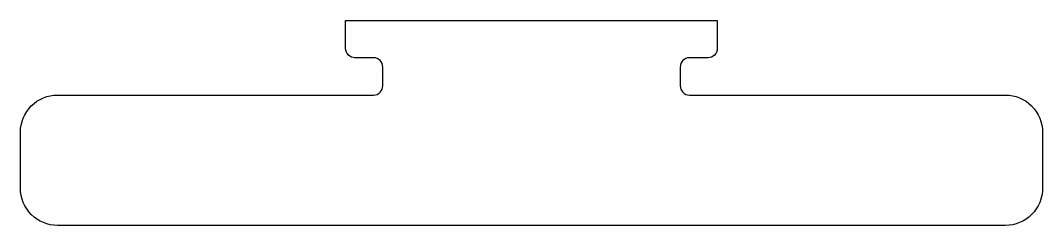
# Model space of a CAD drawing. Extents: x 811.7 to 866.7, y 768.4 to 779.4.
import ezdxf

# ---------------------------------------------------------------- set-up
doc = ezdxf.new("R2010")
doc.units = 0
doc.layers.get('0').update_dxf_attribs({"linetype": 'CONTINUOUS'})

msp = doc.modelspace()

# ---------------------------------------------------------------- linework, layer by layer
msp.add_lwpolyline([(830.714, 777.422), (829.714, 777.422, -0.414214), (829.214, 777.922), (829.214, 779.422), (849.214, 779.422), (849.214, 777.922, -0.414214), (848.714, 777.422), (847.714, 777.422, 0.414214), (847.214, 776.922), (847.214, 775.922, 0.414214), (847.714, 775.422), (864.714, 775.422, -0.414214), (866.714, 773.422), (866.714, 770.422, -0.414214), (864.714, 768.422), (813.714, 768.422, -0.414214), (811.714, 770.422), (811.714, 773.422, -0.414214), (813.714, 775.422), (830.714, 775.422, 0.414214), (831.214, 775.922), (831.214, 776.922, 0.414214)], format="xyb", close=True)

doc.saveas('drawing.dxf')
